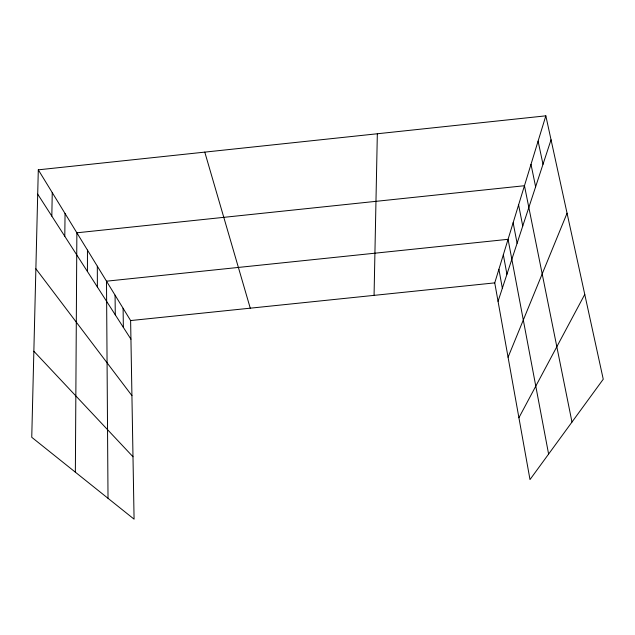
<?xml version="1.0" encoding="UTF-8"?>
<svg xmlns="http://www.w3.org/2000/svg" width="635" height="635" viewBox="0 0 635 635"><rect width="100%" height="100%" fill="white"/><g stroke="black" fill="none" stroke-linecap="round" stroke-linejoin="round"><path stroke-width="0.95" d="M87.432 271.518L87.463 250.111M75.359 472.186L76.867 232.799L524.462 185.722L571.976 422.061M64.794 236.291L65.056 213.519M51.832 216.13L52.245 192.603M374.063 295.37L377.333 133.763M38.298 169.831L31.75 437.293L134.08 519.16L130.619 320.564L38.298 169.831L545.83 115.84L603.25 379.222L529.995 479.576L494.744 282.877L545.83 115.84M498.054 301.323L551.045 139.771M508.071 357.211L567.055 213.209M518.914 417.743L584.764 294.41M130.619 320.564L494.744 282.877M33.853 351.242L132.993 456.756M35.877 268.78L131.929 395.645M37.703 194.151L130.945 339.201M204.78 152.122L250.261 308.181M538.099 141.137L543.004 164.298M530.995 164.346L535.622 186.785M518.597 204.907L522.748 226.044M513.144 222.726L517.096 243.268M548.608 454.081L508.071 239.316L106.497 281.186L108.021 498.308M503.333 254.802L506.936 274.241M498.904 269.288L502.348 288.226M123.095 308.277L123.365 327.414M115.07 295.18L115.284 314.841M97.322 266.192L97.377 286.988"/></g></svg>
